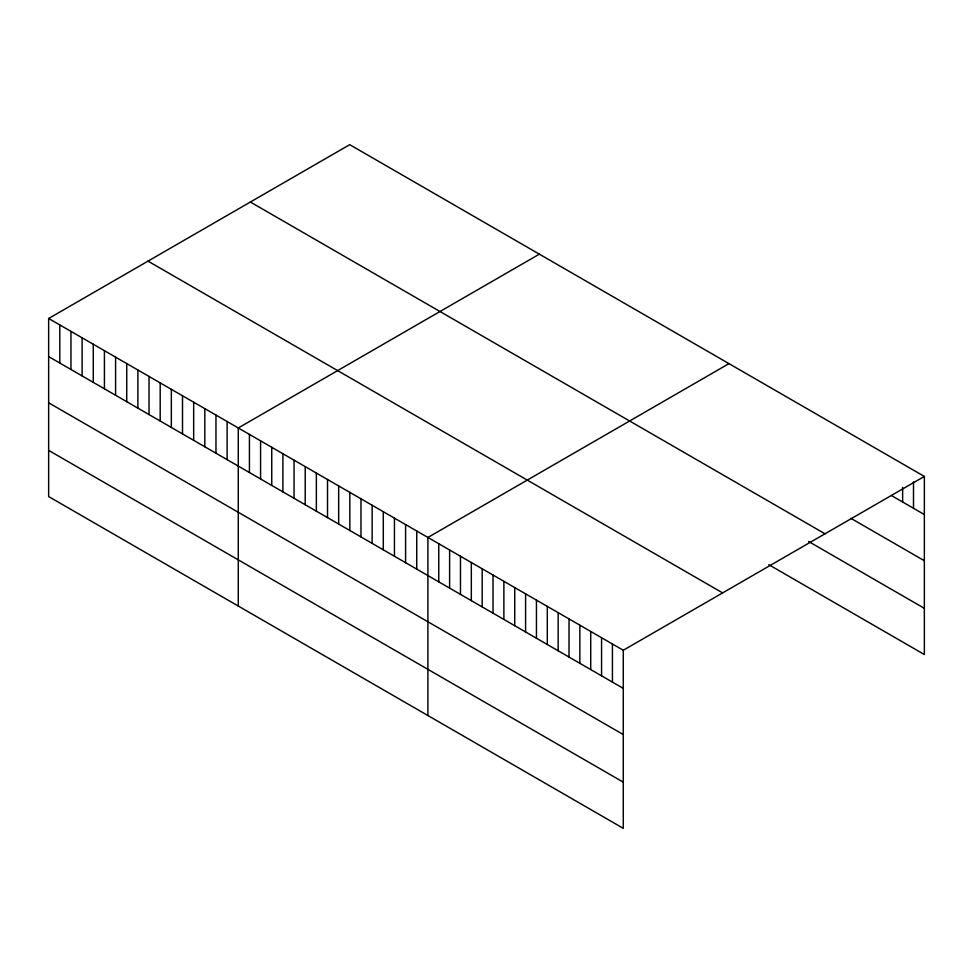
<?xml version="1.0" encoding="UTF-8"?>
<svg xmlns="http://www.w3.org/2000/svg" width="973" height="973" viewBox="0 0 973 973"><rect width="100%" height="100%" fill="white"/><g stroke="black" fill="none" stroke-linecap="round" stroke-linejoin="round"><path stroke-width="1.46" d="M48.65 318.487L623.279 650.256L623.279 828.327L48.65 496.571L48.65 318.487L349.721 144.673L924.35 476.429L924.35 654.513L768.779 564.681M539.346 254.148L238.276 427.974L238.276 606.045M728.972 363.634L427.901 537.461L427.901 715.532M623.279 650.256L924.35 476.429M891.791 495.744L924.35 514.547M850.779 518.256L924.35 560.728M250.365 202.031L824.995 533.788M808.575 541.475L924.35 608.32M148.005 261.129L722.635 592.898M48.65 356.605L623.279 688.373M48.65 402.798L623.279 734.554M48.65 450.377L623.279 782.146M913.501 481.89L913.501 508.283M902.64 487.351L902.64 502.019M612.431 643.992L612.431 682.097M601.569 637.716L601.569 675.834M590.72 631.453L590.72 669.57M579.859 625.189L579.859 663.306M569.01 618.925L569.01 657.03M558.161 612.649L558.161 650.767M547.3 606.386L547.3 644.503M536.451 600.122L536.451 638.239M525.59 593.858L525.59 631.964M514.741 587.583L514.741 625.7M503.88 581.319L503.88 619.436M493.031 575.055L493.031 613.172M482.182 568.791L482.182 606.897M471.321 562.516L471.321 600.633M460.472 556.252L460.472 594.369M449.611 549.988L449.611 588.106M438.762 543.725L438.762 581.83M416.748 531.015L416.748 569.132M405.595 524.569L405.595 562.686M394.442 518.135L394.442 556.252M383.289 511.689L383.289 549.806M372.136 505.255L372.136 543.372M360.983 498.808L360.983 536.926M349.83 492.374L349.83 530.492M338.665 485.928L338.665 524.046M327.512 479.494L327.512 517.612M316.359 473.048L316.359 511.166M305.206 466.614L305.206 504.732M294.053 460.168L294.053 498.285M282.9 453.734L282.9 491.851M271.747 447.288L271.747 485.405M260.582 440.854L260.582 478.971M249.429 434.408L249.429 472.525M227.123 421.528L227.123 459.645M215.97 415.094L215.97 453.211M204.817 408.648L204.817 446.765M193.663 402.214L193.663 440.331M182.51 395.768L182.51 433.885M171.345 389.334L171.345 427.451M160.192 382.888L160.192 421.005M149.039 376.454L149.039 414.571M137.886 370.008L137.886 408.125M126.733 363.574L126.733 401.691M115.58 357.127L115.58 395.245M104.427 350.694L104.427 388.811M93.274 344.247L93.274 382.365M82.109 337.813L82.109 375.931M70.956 331.367L70.956 369.485M59.803 324.933L59.803 363.051"/></g></svg>
